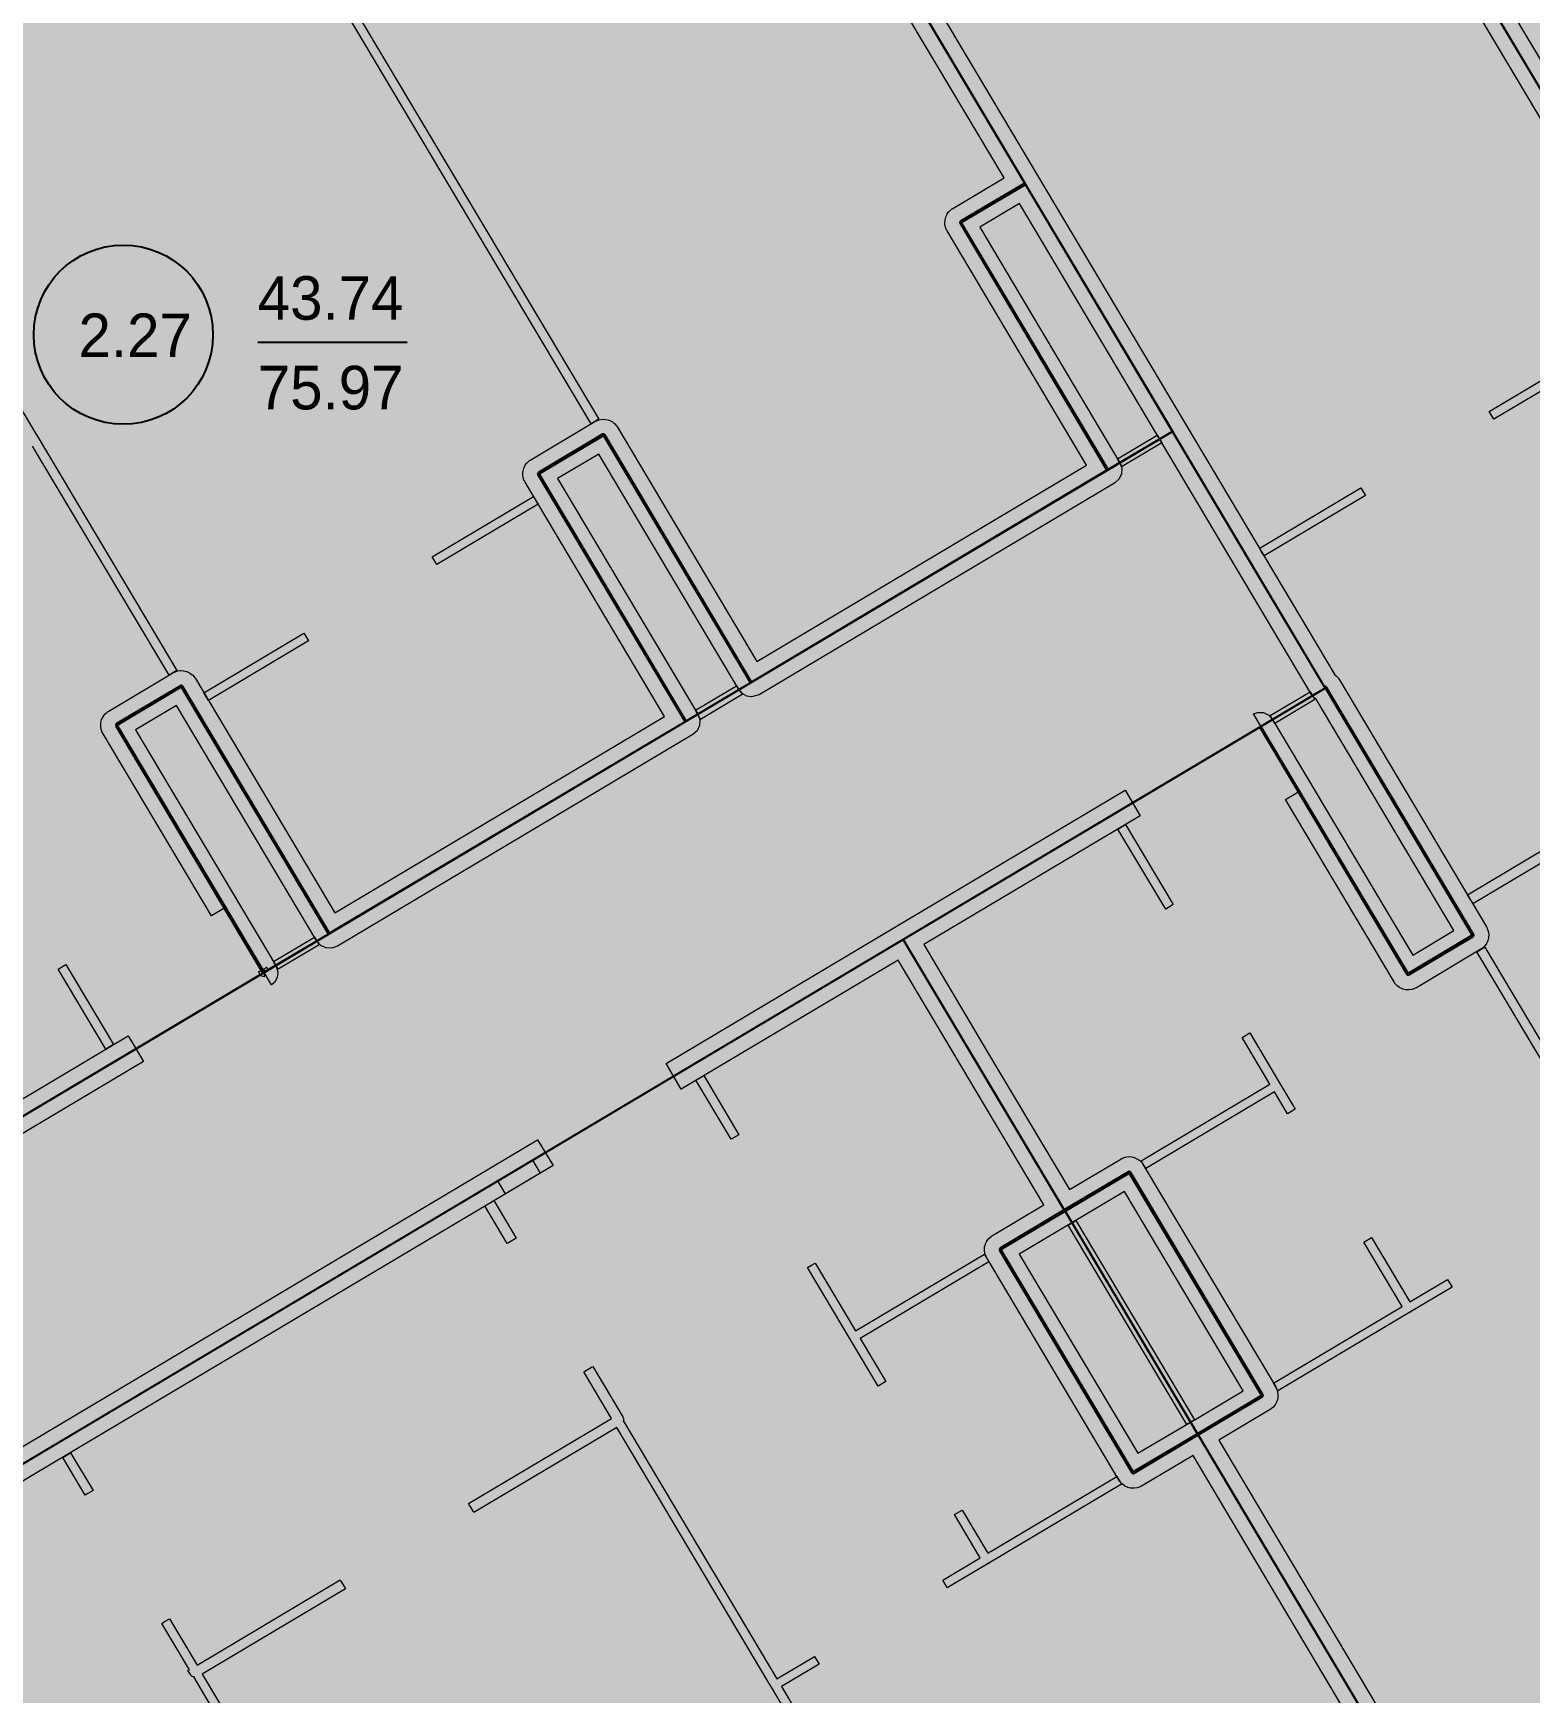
# Model space of a CAD drawing. Header units: millimetres. Extents: x 0 to 312583, y -208103 to 25097.
# Drawn here: x 23080 to 33101, y -133473 to -122364 of the extents above; entities that cross this region are included whole.
import ezdxf

# ---------------------------------------------------------------- set-up
doc = ezdxf.new("R2010")
doc.units = ezdxf.units.MM
doc.linetypes.add('Solid', pattern=[0])
for name, color, linetype, lineweight in [('Inner Walls', 5, 'Solid', 0), ('Room Objects', 47, 'Solid', 15), ('Room Walls', 47, 'Solid', 35), ('Service Area', 252, 'Solid', 25), ('Three-Bedroom Apartment', 250, 'Solid', 25), ('Two-Bedroom Apartment', 1, 'Solid', 35)]:
    doc.layers.add(name, color=color, linetype=linetype, lineweight=lineweight)
doc.styles.add('Dialog.plain', font='Dialog.plain')

msp = doc.modelspace()

# ---------------------------------------------------------------- hatches: boundary and pattern name
at = {"layer": 'Room Objects', "linetype": 'Solid', "lineweight": 0}
msp.add_hatch(color=5, dxfattribs=at).paths.add_polyline_path([(26243, -130132), (26192, -130046), (26192, -130046), (26424, -129908), (26475, -129994), (26475, -129994)], flags=0)
at = {"layer": 'Service Area', "linetype": 'Solid', "lineweight": 25}
for points in [[(29724, -123376), (30709, -125029), (30708, -125030), (30708, -125030), (30279, -125285), (29294, -123631)], [(30708, -125030), (31731, -126748), (11951, -138525), (10928, -136807)], [(27453, -126968), (26468, -125314), (26898, -125058), (27883, -126712)], [(23642, -126996), (24072, -126740), (25057, -128394), (25057, -128394), (24627, -128650)], [(32286, -128658), (31301, -127004), (31731, -126748), (31731, -126748), (31732, -126748), (32716, -128402)], [(31305, -131483), (30876, -131739), (29989, -130250), (30419, -129994)], [(30446, -131994), (29560, -130506), (29989, -130250), (30875, -131739)]]:
    msp.add_hatch(color=254, dxfattribs=at).paths.add_polyline_path(points, flags=0)
at = {"layer": 'Two-Bedroom Apartment', "linetype": 'Solid', "lineweight": 25}
h = msp.add_hatch(color=151, dxfattribs=at)
h.paths.add_polyline_path([(33050, -115838), (35993, -114086), (37701, -116955), (37701, -116955), (37272, -117211), (37270, -117212), (37269, -117214), (37268, -117216), (37267, -117217), (37267, -117219), (37267, -117221), (37267, -117223), (37268, -117225), (38040, -118520), (38041, -118522), (38042, -118523), (38044, -118524), (38046, -118525), (38048, -118525), (38050, -118525), (38052, -118524), (38053, -118524), (38483, -118268), (39420, -119843), (36478, -121594), (36989, -122454), (40928, -129070), (37985, -130822), (37985, -130822), (36021, -127523), (36021, -127523), (36451, -127267), (36452, -127266), (36453, -127264), (36454, -127263), (36455, -127261), (36455, -127259), (36455, -127257), (36455, -127255), (36454, -127253), (35568, -125765), (35567, -125763), (35565, -125762), (35563, -125761), (35562, -125760), (35560, -125760), (35558, -125760), (35556, -125760), (35554, -125761), (35124, -126017), (35124, -126017), (30107, -117590)], flags=0)
h.paths.add_polyline_path([(35188, -118452), (34759, -118708), (34757, -118709), (34756, -118711), (34755, -118712), (34754, -118714), (34754, -118716), (34754, -118718), (34754, -118720), (34755, -118722), (35526, -120017), (35528, -120019), (35529, -120020), (35531, -120021), (35533, -120022), (35535, -120022), (35536, -120022), (35538, -120021), (35540, -120020), (35970, -119764), (35972, -119763), (35973, -119762), (35974, -119760), (35975, -119758), (35975, -119756), (35975, -119754), (35974, -119753), (35973, -119751), (35202, -118456), (35201, -118454), (35199, -118453), (35198, -118452), (35196, -118451), (35194, -118451), (35192, -118451), (35190, -118451)], flags=0)
for points in [[(26770, -118413), (29595, -116731), (29595, -116731), (34074, -124253), (34060, -124244), (34058, -124244), (34039, -124237), (34038, -124236), (34018, -124233), (34016, -124233), (33997, -124234), (33995, -124235), (33976, -124239), (33974, -124240), (33956, -124248), (33955, -124249), (33611, -124453), (33610, -124455), (33609, -124456), (33608, -124458), (33607, -124459), (33607, -124461), (33607, -124463), (33607, -124465), (33608, -124467), (34547, -126044), (34548, -126045), (34549, -126047), (34551, -126048), (34553, -126048), (34555, -126049), (34557, -126049), (34559, -126048), (34560, -126047), (34990, -125791), (38497, -131682), (35671, -133364), (32845, -135047), (30881, -131747), (30881, -131747), (31310, -131491), (31312, -131490), (31313, -131489), (31314, -131487), (31315, -131485), (31315, -131483), (31315, -131481), (31315, -131479), (31314, -131478), (30427, -129989), (30426, -129988), (30425, -129986), (30423, -129985), (30421, -129985), (30419, -129984), (30417, -129984), (30416, -129985), (30414, -129986), (29984, -130241), (28906, -128430), (31293, -127009), (31293, -127009), (32277, -128663), (32279, -128665), (32280, -128666), (32282, -128667), (32284, -128668), (32286, -128668), (32287, -128668), (32289, -128668), (32291, -128667), (32722, -128410), (32723, -128409), (32725, -128408), (32726, -128406), (32726, -128404), (32726, -128402), (32726, -128400), (32726, -128398), (32725, -128397), (31740, -126743), (31739, -126741), (31738, -126740), (31736, -126739), (31734, -126738), (31732, -126738), (31730, -126738), (31728, -126738), (31727, -126739), (31726, -126740), (31220, -125889)], [(18292, -123461), (21118, -121778), (23944, -120096), (26770, -118413), (29719, -123367), (29289, -123623), (29288, -123624), (29286, -123625), (29285, -123627), (29285, -123629), (29284, -123631), (29284, -123633), (29285, -123635), (29286, -123636), (30270, -125290), (30270, -125290), (27891, -126707), (27891, -126707), (26907, -125053), (26905, -125051), (26904, -125050), (26902, -125049), (26900, -125048), (26898, -125048), (26897, -125048), (26895, -125049), (26893, -125049), (26463, -125305), (26462, -125306), (26460, -125308), (26459, -125309), (26459, -125311), (26458, -125313), (26458, -125315), (26459, -125317), (26460, -125319), (27445, -126973), (25065, -128389), (24081, -126735), (24079, -126734), (24078, -126732), (24076, -126731), (24074, -126731), (24073, -126730), (24071, -126731), (24069, -126731), (24067, -126732), (23637, -126988), (23636, -126989), (23634, -126990), (23633, -126992), (23633, -126994), (23632, -126996), (23633, -126998), (23633, -127000), (23634, -127001), (24619, -128655), (24619, -128655), (22231, -130077), (21153, -128266), (21153, -128266), (21582, -128010), (21584, -128009), (21585, -128008), (21586, -128006), (21587, -128004), (21587, -128002), (21587, -128000), (21587, -127998), (21586, -127997), (20700, -126508), (20698, -126506), (20697, -126505), (20695, -126504), (20693, -126503), (20691, -126503), (20689, -126503), (20688, -126504), (20686, -126505), (20256, -126760)], [(20428, -133478), (23254, -131795), (26080, -130113), (28906, -128430), (29984, -130241), (29554, -130497), (29553, -130498), (29552, -130500), (29551, -130501), (29550, -130503), (29550, -130505), (29550, -130507), (29550, -130509), (29551, -130511), (30437, -131999), (30438, -132001), (30440, -132002), (30442, -132003), (30443, -132004), (30445, -132004), (30447, -132004), (30449, -132004), (30451, -132003), (30881, -131747), (32845, -135047), (30019, -136729), (27193, -138412), (24367, -140094)]]:
    msp.add_hatch(color=151, dxfattribs=at).paths.add_polyline_path(points, flags=0)

# ---------------------------------------------------------------- linework, layer by layer
at = {"layer": 'Inner Walls', "color": 47, "linetype": 'Solid', "lineweight": 15}
for p, q in [((30321, -117754), (34160, -124202)), ((33904, -124163), (30138, -117838)), ((26983, -118577), (29805, -123316)), ((29581, -123333), (26811, -118679)), ((29238, -123537), (29581, -123333)), ((29805, -123316), (31795, -126658)), ((29684, -123504), (29418, -123663)), ((31640, -126791), (29684, -123504)), ((29184, -123635), (29186, -123616)), ((29185, -123637), (29184, -123635)), ((29187, -123657), (29185, -123637)), ((29186, -123614), (29191, -123595)), ((29186, -123616), (29186, -123614)), ((29191, -123593), (29200, -123575)), ((29191, -123595), (29191, -123593)), ((29200, -123575), (29201, -123574)), ((29201, -123574), (29212, -123558)), ((29212, -123558), (29214, -123557)), ((29214, -123557), (29228, -123543)), ((29228, -123543), (29230, -123542)), ((29230, -123542), (29238, -123537)), ((29188, -123659), (29187, -123657)), ((29194, -123677), (29188, -123659)), ((29195, -123679), (29194, -123677)), ((29200, -123688), (29195, -123679)), ((30133, -125256), (29200, -123688)), ((29418, -123663), (30356, -125239)), ((26412, -125219), (26842, -124963)), ((26842, -124963), (26850, -124959)), ((26850, -124959), (26852, -124958)), ((26852, -124958), (26871, -124951)), ((26871, -124951), (26873, -124951)), ((26873, -124951), (26892, -124948)), ((26892, -124948), (26894, -124948)), ((26894, -124948), (26913, -124949)), ((26913, -124949), (26915, -124949)), ((26915, -124949), (26934, -124954)), ((26934, -124954), (26936, -124955)), ((26936, -124955), (26954, -124963)), ((26954, -124963), (26956, -124964)), ((26956, -124964), (26971, -124976)), ((26971, -124976), (26973, -124977)), ((26973, -124977), (26986, -124992)), ((26986, -124992), (26987, -124993)), ((26987, -124993), (26992, -125002)), ((26992, -125002), (27926, -126570)), ((26867, -125182), (26592, -125345)), ((27805, -126758), (26867, -125182)), ((26358, -125318), (26359, -125298)), ((26359, -125298), (26360, -125296)), ((26360, -125296), (26365, -125277)), ((26365, -125275), (26374, -125258)), ((26365, -125277), (26365, -125275)), ((26374, -125258), (26375, -125256)), ((26375, -125256), (26386, -125240)), ((26386, -125240), (26388, -125239)), ((26388, -125239), (26402, -125226)), ((26402, -125226), (26404, -125225)), ((26404, -125225), (26412, -125219)), ((27926, -126570), (30133, -125256)), ((30356, -125239), (30369, -125276)), ((30369, -125276), (30367, -125315)), ((26359, -125320), (26358, -125318)), ((26361, -125339), (26359, -125320)), ((26362, -125341), (26361, -125339)), ((26368, -125360), (26362, -125341)), ((26369, -125361), (26368, -125360)), ((26374, -125370), (26369, -125361)), ((27307, -126938), (26374, -125370)), ((26592, -125345), (27530, -126922)), ((30321, -125376), (27942, -126793)), ((30350, -125350), (30321, -125376)), ((30367, -125315), (30350, -125350)), ((24016, -126646), (24024, -126641)), ((24024, -126641), (24026, -126641)), ((24026, -126641), (24045, -126634)), ((24045, -126634), (24047, -126633)), ((24047, -126633), (24066, -126631)), ((24066, -126631), (24068, -126631)), ((24068, -126631), (24088, -126632)), ((24088, -126632), (24089, -126632)), ((24089, -126632), (24108, -126637)), ((24108, -126637), (24110, -126637)), ((24110, -126637), (24128, -126646)), ((23586, -126902), (24016, -126646)), ((24128, -126646), (24130, -126647)), ((24130, -126647), (24145, -126659)), ((24145, -126659), (24147, -126660)), ((24147, -126660), (24160, -126674)), ((24160, -126674), (24161, -126676)), ((24161, -126676), (24167, -126684)), ((24167, -126684), (25100, -128252)), ((31795, -126658), (31805, -126666)), ((31805, -126666), (31807, -126667)), ((31807, -126667), (31820, -126682)), ((31820, -126682), (31821, -126683)), ((31821, -126683), (31826, -126692)), ((31826, -126692), (32811, -128345)), ((24041, -126864), (23766, -127027)), ((24979, -128441), (24041, -126864)), ((27828, -126784), (27805, -126758)), ((27858, -126801), (27828, -126784)), ((27891, -126807), (27858, -126801)), ((27942, -126793), (27891, -126807)), ((31663, -126818), (31640, -126791)), ((31671, -126822), (31663, -126818)), ((32593, -128370), (31671, -126822)), ((23534, -126979), (23539, -126960)), ((23539, -126958), (23548, -126940)), ((23539, -126960), (23539, -126958)), ((23548, -126940), (23549, -126939)), ((23549, -126939), (23560, -126923)), ((23560, -126923), (23562, -126921)), ((23562, -126921), (23576, -126908)), ((23576, -126908), (23578, -126907)), ((23578, -126907), (23586, -126902)), ((25100, -128252), (27307, -126938)), ((27530, -126922), (27544, -126959)), ((27544, -126959), (27541, -126997)), ((31251, -126920), (31278, -126910)), ((31560, -127438), (31251, -126920)), ((31278, -126910), (31317, -126912)), ((31317, -126912), (31353, -126929)), ((31353, -126929), (31379, -126958)), ((31379, -126958), (32317, -128535)), ((23533, -127000), (23534, -126981)), ((23533, -127002), (23533, -127000)), ((23535, -127022), (23533, -127002)), ((23534, -126981), (23534, -126979)), ((23536, -127024), (23535, -127022)), ((23542, -127042), (23536, -127024)), ((23543, -127044), (23542, -127042)), ((23548, -127053), (23543, -127044)), ((24274, -128273), (23548, -127053)), ((23766, -127027), (24705, -128604)), ((27496, -127059), (25117, -128475)), ((27525, -127033), (27496, -127059)), ((27541, -126997), (27525, -127033)), ((28855, -128345), (30391, -127430)), ((30391, -127430), (30493, -127602)), ((31465, -127494), (31560, -127438)), ((32192, -128714), (31465, -127494)), ((30493, -127602), (29043, -128465)), ((24369, -128216), (24274, -128273)), ((24677, -128735), (24369, -128216)), ((27318, -129260), (28855, -128345)), ((32317, -128535), (32593, -128370)), ((32811, -128345), (32816, -128354)), ((32816, -128354), (32816, -128356)), ((32816, -128356), (32823, -128374)), ((32825, -128419), (32820, -128438)), ((32823, -128374), (32823, -128376)), ((32823, -128376), (32826, -128396)), ((32826, -128398), (32825, -128417)), ((32825, -128417), (32825, -128419)), ((32826, -128396), (32826, -128398)), ((25006, -128470), (24979, -128441)), ((25041, -128486), (25006, -128470)), ((25080, -128488), (25041, -128486)), ((25117, -128475), (25080, -128488)), ((29043, -128465), (29471, -129185)), ((32773, -128496), (32342, -128753)), ((32781, -128491), (32773, -128496)), ((32783, -128490), (32781, -128491)), ((32797, -128477), (32783, -128490)), ((32798, -128475), (32797, -128477)), ((32810, -128459), (32798, -128475)), ((32811, -128458), (32810, -128459)), ((32820, -128440), (32811, -128458)), ((32820, -128438), (32820, -128440)), ((24705, -128604), (24710, -128615)), ((24710, -128615), (24718, -128650)), ((28871, -128568), (27420, -129432)), ((29010, -128801), (28871, -128568)), ((24697, -128718), (24677, -128735)), ((24714, -128686), (24697, -128718)), ((24718, -128650), (24714, -128686)), ((32197, -128723), (32192, -128714)), ((32198, -128724), (32197, -128723)), ((32211, -128739), (32198, -128724)), ((32213, -128740), (32211, -128739)), ((32228, -128752), (32213, -128740)), ((32230, -128753), (32228, -128752)), ((32248, -128761), (32230, -128753)), ((32342, -128753), (32334, -128757)), ((29847, -130207), (29010, -128801)), ((32250, -128762), (32248, -128761)), ((32269, -128767), (32250, -128762)), ((32271, -128767), (32269, -128767)), ((32290, -128768), (32271, -128767)), ((32292, -128768), (32290, -128768)), ((32312, -128765), (32292, -128768)), ((32313, -128765), (32312, -128765)), ((32332, -128758), (32313, -128765)), ((32334, -128757), (32332, -128758)), ((22266, -129940), (23717, -129076)), ((23717, -129076), (23819, -129248)), ((29471, -129185), (30019, -130104)), ((23819, -129248), (22282, -130163)), ((27420, -129432), (27318, -129260)), ((20377, -133392), (26458, -129771)), ((26458, -129771), (26561, -129943)), ((26561, -129943), (26131, -130199)), ((30019, -130104), (30363, -129900)), ((30363, -129900), (30371, -129895)), ((30371, -129895), (30373, -129894)), ((30373, -129894), (30391, -129888)), ((30391, -129888), (30393, -129887)), ((30393, -129887), (30413, -129884)), ((30413, -129884), (30415, -129884)), ((30415, -129884), (30434, -129885)), ((30434, -129885), (30436, -129886)), ((30436, -129886), (30455, -129890)), ((30455, -129890), (30457, -129891)), ((30457, -129891), (30475, -129900)), ((30475, -129900), (30476, -129901)), ((30476, -129901), (30492, -129912)), ((30492, -129912), (30494, -129914)), ((30494, -129914), (30507, -129928)), ((30507, -129928), (30508, -129930)), ((30508, -129930), (30513, -129938)), ((30513, -129938), (31400, -131426)), ((30388, -130118), (30035, -130327)), ((31182, -131451), (30388, -130118)), ((26131, -130199), (23305, -131881)), ((29503, -130411), (29847, -130207)), ((29479, -130431), (29494, -130418)), ((29494, -130418), (29495, -130417)), ((29495, -130417), (29503, -130411)), ((30034, -130328), (29683, -130537)), ((30035, -130327), (30034, -130328)), ((29450, -130510), (29451, -130490)), ((29450, -130512), (29450, -130510)), ((29453, -130531), (29450, -130512)), ((29451, -130488), (29456, -130469)), ((29451, -130490), (29451, -130488)), ((29453, -130533), (29453, -130531)), ((29456, -130467), (29465, -130450)), ((29456, -130469), (29456, -130467)), ((29465, -130450), (29466, -130448)), ((29466, -130448), (29478, -130432)), ((29478, -130432), (29479, -130431)), ((29460, -130551), (29453, -130533)), ((29460, -130553), (29460, -130551)), ((29465, -130562), (29460, -130553)), ((30351, -132051), (29465, -130562)), ((29683, -130537), (30477, -131870)), ((30831, -131661), (31182, -131451)), ((31400, -131426), (31404, -131435)), ((31408, -131521), (31400, -131539)), ((31404, -131435), (31405, -131437)), ((31405, -131437), (31412, -131455)), ((31409, -131519), (31408, -131521)), ((31414, -131500), (31409, -131519)), ((31412, -131455), (31412, -131457)), ((31412, -131457), (31415, -131477)), ((31415, -131479), (31414, -131498)), ((31414, -131498), (31414, -131500)), ((31415, -131477), (31415, -131479)), ((31362, -131577), (31018, -131782)), ((31370, -131572), (31362, -131577)), ((31371, -131571), (31370, -131572)), ((31386, -131558), (31371, -131571)), ((31387, -131556), (31386, -131558)), ((31399, -131540), (31387, -131556)), ((31400, -131539), (31399, -131540)), ((30477, -131870), (30830, -131661)), ((30830, -131661), (30831, -131661)), ((31018, -131782), (32803, -134781)), ((23305, -131881), (20565, -133513)), ((30846, -131884), (30502, -132089)), ((32631, -134883), (30846, -131884)), ((30357, -132059), (30351, -132051)), ((30358, -132060), (30357, -132059)), ((30371, -132075), (30358, -132060)), ((30373, -132076), (30371, -132075)), ((30388, -132088), (30373, -132076)), ((30390, -132089), (30388, -132088)), ((30408, -132097), (30390, -132089)), ((30409, -132098), (30408, -132097)), ((30428, -132103), (30409, -132098)), ((30430, -132103), (30428, -132103)), ((30450, -132104), (30430, -132103)), ((30452, -132104), (30450, -132104)), ((30471, -132101), (30452, -132104)), ((30473, -132101), (30471, -132101)), ((30492, -132094), (30473, -132101)), ((30493, -132093), (30492, -132094)), ((30502, -132089), (30493, -132093))]:
    msp.add_line(p, q, dxfattribs=at)
at = {"layer": 'Room Objects', "color": 0, "linetype": 'Solid', "lineweight": 0}
for p, q in [((26192, -130046), (26424, -129908)), ((26424, -129908), (26475, -129994)), ((26243, -130132), (26192, -130046)), ((26475, -129994), (26243, -130132))]:
    msp.add_line(p, q, dxfattribs=at)
for p in [(26192, -130046), (26475, -129994)]:
    msp.add_point(p, dxfattribs=at)
at = {"layer": 'Room Walls', "color": 47, "linetype": 'Solid', "lineweight": 9}
for p, q in [((24097, -120295), (26867, -124948)), ((26816, -124979), (24046, -120326)), ((21271, -121978), (23098, -125045)), ((32839, -124890), (33507, -124492)), ((33537, -124544), (32860, -124948)), ((26867, -124948), (26816, -124979)), ((32829, -124896), (32839, -124890)), ((32839, -124913), (32829, -124896)), ((32860, -124948), (32839, -124913)), ((23098, -125045), (23113, -125071)), ((23113, -125071), (24042, -126631)), ((30341, -125214), (30607, -125055)), ((30607, -125055), (30637, -125107)), ((23990, -126661), (23077, -125128)), ((30637, -125107), (30372, -125265)), ((30372, -125265), (30341, -125214)), ((31301, -125806), (31970, -125408)), ((31970, -125408), (32000, -125459)), ((25762, -125862), (26430, -125465)), ((26461, -125516), (25782, -125920)), ((26430, -125465), (26440, -125482)), ((26440, -125482), (26461, -125516)), ((32000, -125459), (31322, -125863)), ((25752, -125868), (25762, -125862)), ((31291, -125812), (31301, -125806)), ((31301, -125829), (31291, -125812)), ((31322, -125863), (31301, -125829)), ((25762, -125886), (25752, -125868)), ((25782, -125920), (25762, -125886)), ((24223, -126779), (24892, -126380)), ((24892, -126380), (24903, -126397)), ((24903, -126397), (24923, -126432)), ((24923, -126432), (24254, -126830)), ((24042, -126631), (23990, -126661)), ((27515, -126896), (27790, -126732)), ((27790, -126732), (27802, -126752)), ((27802, -126752), (27829, -126789)), ((24254, -126830), (24223, -126779)), ((27817, -126797), (27549, -126957)), ((27821, -126795), (27817, -126797)), ((27829, -126789), (27821, -126795)), ((31363, -126932), (31631, -126773)), ((31662, -126824), (31394, -126984)), ((31631, -126773), (31662, -126824)), ((27520, -126905), (27515, -126896)), ((27519, -126906), (27520, -126905)), ((27549, -126957), (27519, -126906)), ((31394, -126984), (31363, -126932)), ((30343, -127691), (30395, -127660)), ((30663, -128227), (30343, -127691)), ((30395, -127660), (30714, -128197)), ((32683, -128131), (33431, -127686)), ((33467, -127746), (32719, -128191)), ((30714, -128197), (30663, -128227)), ((32688, -128139), (32683, -128131)), ((32705, -128167), (32688, -128139)), ((32714, -128182), (32705, -128167)), ((32719, -128191), (32714, -128182)), ((24689, -128578), (24964, -128415)), ((24964, -128415), (24995, -128466)), ((24995, -128466), (24720, -128630)), ((33660, -130046), (32746, -128512)), ((32746, -128512), (32747, -128512)), ((32747, -128512), (32798, -128481)), ((32798, -128481), (32799, -128481)), ((32799, -128481), (35569, -133134)), ((23248, -128629), (23299, -128598)), ((23567, -129165), (23248, -128629)), ((23299, -128598), (23618, -129134)), ((24591, -128648), (24627, -128627)), ((24627, -128627), (24643, -128618)), ((24640, -128643), (24627, -128635)), ((24627, -128635), (24627, -128680)), ((24653, -128635), (24640, -128643)), ((24643, -128618), (24643, -128619)), ((24643, -128619), (24644, -128619)), ((24644, -128619), (24653, -128635)), ((24720, -128630), (24689, -128578)), ((24592, -128650), (24591, -128648)), ((24601, -128666), (24592, -128650)), ((24608, -128673), (24601, -128666)), ((24617, -128679), (24608, -128673)), ((24627, -128680), (24617, -128679)), ((31175, -129086), (31226, -129056)), ((31360, -129399), (31175, -129086)), ((31226, -129056), (31427, -129394)), ((23618, -129134), (23567, -129165)), ((27518, -129373), (27570, -129342)), ((27753, -129767), (27518, -129373)), ((27570, -129342), (27805, -129737)), ((30498, -129912), (31360, -129399)), ((31427, -129394), (31530, -129566)), ((31391, -129450), (30529, -129964)), ((31479, -129597), (31391, -129450)), ((31530, -129566), (31479, -129597)), ((27805, -129737), (27753, -129767)), ((30529, -129964), (30498, -129912)), ((26127, -130201), (26140, -130194)), ((26140, -130194), (26165, -130177)), ((26165, -130177), (26165, -130178)), ((26165, -130178), (26315, -130430)), ((26105, -130214), (26114, -130209)), ((26255, -130466), (26105, -130214)), ((26114, -130209), (26127, -130201)), ((30010, -130343), (30061, -130312)), ((30804, -131677), (30010, -130343)), ((30061, -130312), (30855, -131646)), ((26264, -130460), (26255, -130466)), ((26307, -130435), (26264, -130460)), ((26315, -130430), (26307, -130435)), ((31990, -130456), (32042, -130425)), ((32247, -130887), (31990, -130456)), ((32042, -130425), (32298, -130856)), ((28265, -130627), (28291, -130611)), ((28550, -131106), (28265, -130627)), ((28291, -130611), (28316, -130596)), ((28316, -130596), (28587, -131050)), ((28587, -131050), (29450, -130536)), ((29480, -130588), (28617, -131102)), ((29450, -130536), (29480, -130588)), ((32298, -130856), (32550, -130707)), ((32550, -130707), (32580, -130758)), ((32580, -130758), (32303, -130923)), ((31385, -131401), (32247, -130887)), ((32303, -130923), (31415, -131452)), ((28738, -131421), (28550, -131106)), ((28617, -131102), (28789, -131390)), ((26775, -131320), (26797, -131306)), ((26797, -131306), (26818, -131294)), ((26818, -131294), (26827, -131289)), ((26827, -131289), (27028, -131626)), ((26767, -131325), (26775, -131320)), ((26952, -131636), (26767, -131325)), ((28789, -131390), (28738, -131421)), ((31415, -131452), (31385, -131401)), ((25995, -132206), (26952, -131636)), ((27028, -131626), (27029, -131629)), ((27029, -131629), (27030, -131631)), ((27030, -131631), (27032, -131636)), ((27032, -131636), (27032, -131638)), ((27032, -131638), (27033, -131644)), ((26988, -131696), (26031, -132266)), ((28008, -133411), (26988, -131696)), ((27033, -131652), (27032, -131654)), ((27032, -131654), (27695, -132767)), ((27033, -131644), (27033, -131646)), ((27033, -131646), (27033, -131652)), ((30855, -131646), (30804, -131677)), ((23279, -131897), (23331, -131866)), ((23429, -132149), (23279, -131897)), ((23331, -131866), (23481, -132118)), ((29473, -132539), (30336, -132025)), ((30367, -132076), (29478, -132606)), ((30336, -132025), (30367, -132076)), ((23447, -132138), (23429, -132149)), ((23481, -132118), (23447, -132138)), ((26000, -132214), (25995, -132206)), ((26010, -132230), (26000, -132214)), ((26026, -132257), (26010, -132230)), ((26031, -132266), (26026, -132257)), ((29249, -132280), (29301, -132250)), ((29421, -132569), (29249, -132280)), ((29301, -132250), (29473, -132539)), ((29170, -132719), (29421, -132569)), ((29478, -132606), (29201, -132770)), ((24178, -133288), (25136, -132717)), ((25136, -132717), (25141, -132726)), ((25141, -132726), (25167, -132769)), ((29186, -132745), (29170, -132719)), ((29201, -132770), (29186, -132745)), ((25172, -132778), (24213, -133348)), ((25167, -132769), (25172, -132778)), ((27695, -132767), (28060, -133380)), ((23941, -133008), (23958, -132998)), ((24126, -133319), (23941, -133008)), ((23958, -132998), (23993, -132977)), ((23993, -132977), (24178, -133288)), ((28060, -133380), (28311, -133230)), ((28342, -133282), (28091, -133431)), ((28311, -133230), (28342, -133282)), ((24117, -133324), (24126, -133319)), ((24133, -133350), (24117, -133324)), ((24134, -133352), (24133, -133350)), ((24136, -133354), (24134, -133352)), ((24140, -133358), (24136, -133354)), ((24141, -133359), (24140, -133358)), ((24146, -133363), (24141, -133359)), ((24147, -133364), (24146, -133363)), ((24153, -133366), (24147, -133364)), ((24155, -133367), (24153, -133366)), ((27040, -138212), (24155, -133367)), ((24213, -133348), (27091, -138181)), ((28024, -133436), (28008, -133411)), ((29865, -136530), (28024, -133436)), ((28091, -133431), (29917, -136499))]:
    msp.add_line(p, q, dxfattribs=at)
for p in [(24643, -128618), (24591, -128648), (32303, -130923), (27032, -131654), (29478, -132606), (24155, -133367)]:
    msp.add_point(p, dxfattribs=at)
at = {"layer": 'Service Area', "color": 254, "linetype": 'Solid', "lineweight": 25}
for p, q in [((29294, -123631), (29724, -123376)), ((29724, -123376), (30709, -125029)), ((30279, -125285), (29294, -123631)), ((10928, -136807), (30708, -125030)), ((26468, -125314), (26898, -125058)), ((26898, -125058), (27883, -126712)), ((30708, -125030), (30279, -125285)), ((30709, -125029), (30708, -125030)), ((30708, -125030), (31731, -126748)), ((27453, -126968), (26468, -125314)), ((31731, -126748), (11951, -138525)), ((23642, -126996), (24072, -126740)), ((24072, -126740), (25057, -128394)), ((27883, -126712), (27453, -126968)), ((31301, -127004), (31731, -126748)), ((31731, -126748), (31732, -126748)), ((31732, -126748), (32716, -128402)), ((24627, -128650), (23642, -126996)), ((32286, -128658), (31301, -127004)), ((25057, -128394), (24627, -128650)), ((32716, -128402), (32286, -128658)), ((29989, -130250), (30419, -129994)), ((30419, -129994), (31305, -131483)), ((29560, -130506), (29989, -130250)), ((30876, -131739), (29989, -130250)), ((29989, -130250), (30875, -131739)), ((30446, -131994), (29560, -130506)), ((31305, -131483), (30876, -131739)), ((30875, -131739), (30446, -131994))]:
    msp.add_line(p, q, dxfattribs=at)
for p in [(30708, -125030), (31731, -126748), (25057, -128394)]:
    msp.add_point(p, dxfattribs=at)
at = {"layer": 'Three-Bedroom Apartment', "color": 7, "linetype": 'Solid', "lineweight": 25}
msp.add_line((24584, -124432), (25584, -124432), dxfattribs=at)
msp.add_circle((23684, -124382), 600, dxfattribs=at)
at = {"layer": 'Two-Bedroom Apartment', "color": 151, "linetype": 'Solid', "lineweight": 25}
for p, q in [((29595, -116731), (34074, -124253)), ((35124, -126017), (30107, -117590)), ((26770, -118413), (29719, -123367)), ((31220, -125889), (26770, -118413)), ((29719, -123367), (29289, -123623)), ((29285, -123629), (29284, -123631)), ((29284, -123631), (29284, -123633)), ((29284, -123633), (29285, -123635)), ((29286, -123625), (29285, -123627)), ((29285, -123627), (29285, -123629)), ((29285, -123635), (29286, -123636)), ((29288, -123624), (29286, -123625)), ((29286, -123636), (30270, -125290)), ((29289, -123623), (29288, -123624)), ((26893, -125049), (26463, -125305)), ((26895, -125049), (26893, -125049)), ((26897, -125048), (26895, -125049)), ((26898, -125048), (26897, -125048)), ((26900, -125048), (26898, -125048)), ((26902, -125049), (26900, -125048)), ((26904, -125050), (26902, -125049)), ((26905, -125051), (26904, -125050)), ((26907, -125053), (26905, -125051)), ((27891, -126707), (26907, -125053)), ((26460, -125308), (26459, -125309)), ((26459, -125309), (26459, -125311)), ((26462, -125306), (26460, -125308)), ((26463, -125305), (26462, -125306)), ((30270, -125290), (27891, -126707)), ((26459, -125311), (26458, -125313)), ((26458, -125313), (26458, -125315)), ((26458, -125315), (26459, -125317)), ((26459, -125317), (26460, -125319)), ((26460, -125319), (27445, -126973)), ((31726, -126740), (31220, -125889)), ((24067, -126732), (23637, -126988)), ((24069, -126731), (24067, -126732)), ((24071, -126731), (24069, -126731)), ((24073, -126730), (24071, -126731)), ((24074, -126731), (24073, -126730)), ((24076, -126731), (24074, -126731)), ((24078, -126732), (24076, -126731)), ((24079, -126734), (24078, -126732)), ((24081, -126735), (24079, -126734)), ((25065, -128389), (24081, -126735)), ((31727, -126739), (31726, -126740)), ((31728, -126738), (31727, -126739)), ((31730, -126738), (31728, -126738)), ((31732, -126738), (31730, -126738)), ((31734, -126738), (31732, -126738)), ((31736, -126739), (31734, -126738)), ((31738, -126740), (31736, -126739)), ((31739, -126741), (31738, -126740)), ((31740, -126743), (31739, -126741)), ((32725, -128397), (31740, -126743)), ((27445, -126973), (25065, -128389)), ((23633, -126994), (23632, -126996)), ((23632, -126996), (23633, -126998)), ((23634, -126990), (23633, -126992)), ((23633, -126992), (23633, -126994)), ((23633, -126998), (23633, -127000)), ((23633, -127000), (23634, -127001)), ((23636, -126989), (23634, -126990)), ((23634, -127001), (24619, -128655)), ((23637, -126988), (23636, -126989)), ((28906, -128430), (31293, -127009)), ((31293, -127009), (32277, -128663)), ((32291, -128667), (32722, -128410)), ((32722, -128410), (32723, -128409)), ((32723, -128409), (32725, -128408)), ((32726, -128398), (32725, -128397)), ((32725, -128408), (32726, -128406)), ((32726, -128400), (32726, -128398)), ((32726, -128402), (32726, -128400)), ((32726, -128404), (32726, -128402)), ((32726, -128406), (32726, -128404)), ((26080, -130113), (28906, -128430)), ((29984, -130241), (28906, -128430)), ((28906, -128430), (29984, -130241)), ((24619, -128655), (22231, -130077)), ((32277, -128663), (32279, -128665)), ((32279, -128665), (32280, -128666)), ((32280, -128666), (32282, -128667)), ((32282, -128667), (32284, -128668)), ((32284, -128668), (32286, -128668)), ((32286, -128668), (32287, -128668)), ((32287, -128668), (32289, -128668)), ((32289, -128668), (32291, -128667)), ((30414, -129986), (29984, -130241)), ((30416, -129985), (30414, -129986)), ((30417, -129984), (30416, -129985)), ((30419, -129984), (30417, -129984)), ((30421, -129985), (30419, -129984)), ((30423, -129985), (30421, -129985)), ((30425, -129986), (30423, -129985)), ((30426, -129988), (30425, -129986)), ((30427, -129989), (30426, -129988)), ((31314, -131478), (30427, -129989)), ((23254, -131795), (26080, -130113)), ((29984, -130241), (29554, -130497)), ((29551, -130501), (29550, -130503)), ((29550, -130503), (29550, -130505)), ((29550, -130505), (29550, -130507)), ((29550, -130507), (29550, -130509)), ((29550, -130509), (29551, -130511)), ((29552, -130500), (29551, -130501)), ((29551, -130511), (30437, -131999)), ((29553, -130498), (29552, -130500)), ((29554, -130497), (29553, -130498)), ((30881, -131747), (31310, -131491)), ((31310, -131491), (31312, -131490)), ((31312, -131490), (31313, -131489)), ((31313, -131489), (31314, -131487)), ((31315, -131479), (31314, -131478)), ((31314, -131487), (31315, -131485)), ((31315, -131481), (31315, -131479)), ((31315, -131483), (31315, -131481)), ((31315, -131485), (31315, -131483)), ((30451, -132003), (30881, -131747)), ((32845, -135047), (30881, -131747)), ((30881, -131747), (32845, -135047)), ((20428, -133478), (23254, -131795)), ((30437, -131999), (30438, -132001)), ((30438, -132001), (30440, -132002)), ((30440, -132002), (30442, -132003)), ((30442, -132003), (30443, -132004)), ((30443, -132004), (30445, -132004)), ((30445, -132004), (30447, -132004)), ((30447, -132004), (30449, -132004)), ((30449, -132004), (30451, -132003))]:
    msp.add_line(p, q, dxfattribs=at)
for p in [(30270, -125290), (27891, -126707), (31293, -127009), (24619, -128655), (30881, -131747)]:
    msp.add_point(p, dxfattribs=at)

# ---------------------------------------------------------------- texts
at = {"layer": 'Three-Bedroom Apartment', "color": 7, "linetype": 'Solid', "lineweight": 25, "style": 'Dialog.plain'}
for s, p in [('43.74', (24584, -124282)), ('2.27', (23384, -124532)), ('75.97', (24584, -124882))]:
    msp.add_text(s, height=291.6, dxfattribs=at).set_placement(p)

doc.saveas('drawing.dxf')
